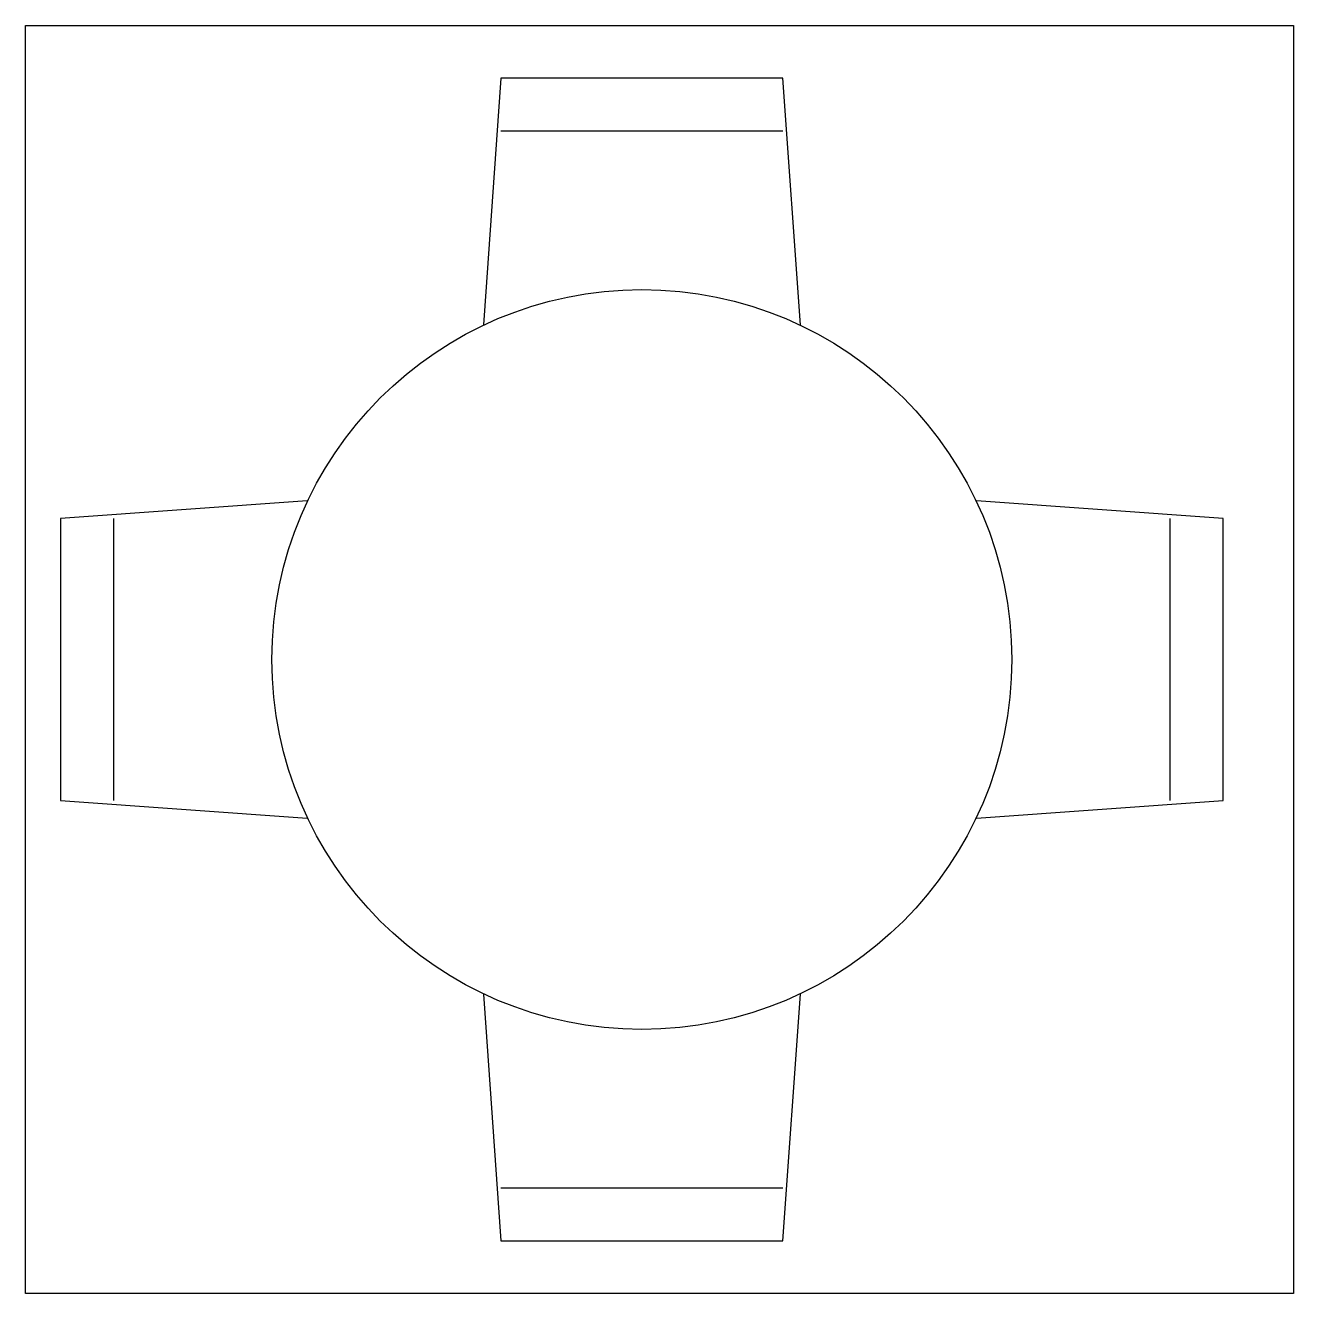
# Model space of a CAD drawing. Extents: x 0 to 1.83, y 0 to 1.83.
import ezdxf

# ---------------------------------------------------------------- set-up
doc = ezdxf.new("R2010")
doc.units = 0
doc.header["$LTSCALE"] = 2
doc.layers.get('0').update_dxf_attribs({"linetype": 'CONTINUOUS'})

msp = doc.modelspace()

# ---------------------------------------------------------------- linework, layer by layer
at = {"color": 0, "linetype": 'BYBLOCK'}
for p, q in [((1.0922, 1.6764), (0.6858, 1.6764)), ((0.127, 1.1176), (0.127, 0.7112)), ((1.651, 0.7112), (1.651, 1.1176)), ((0.6858, 0.1524), (1.0922, 0.1524))]:
    msp.add_line(p, q, dxfattribs=at)
msp.add_lwpolyline([(0, 0), (0, 1.8288), (1.8288, 1.8288), (1.8288, 0)], close=True, dxfattribs=at)
for points in [[(1.1176, 1.397), (1.0922, 1.7526), (0.6858, 1.7526), (0.6604, 1.397)], [(0.4064, 1.143), (0.0508, 1.1176), (0.0508, 0.7112), (0.4064, 0.6858)], [(1.3716, 0.6858), (1.7272, 0.7112), (1.7272, 1.1176), (1.3716, 1.143)], [(0.6604, 0.4318), (0.6858, 0.0762), (1.0922, 0.0762), (1.1176, 0.4318)]]:
    msp.add_lwpolyline(points, dxfattribs=at)
msp.add_circle((0.889, 0.9144), 0.5334, dxfattribs=at)

doc.saveas('drawing.dxf')
